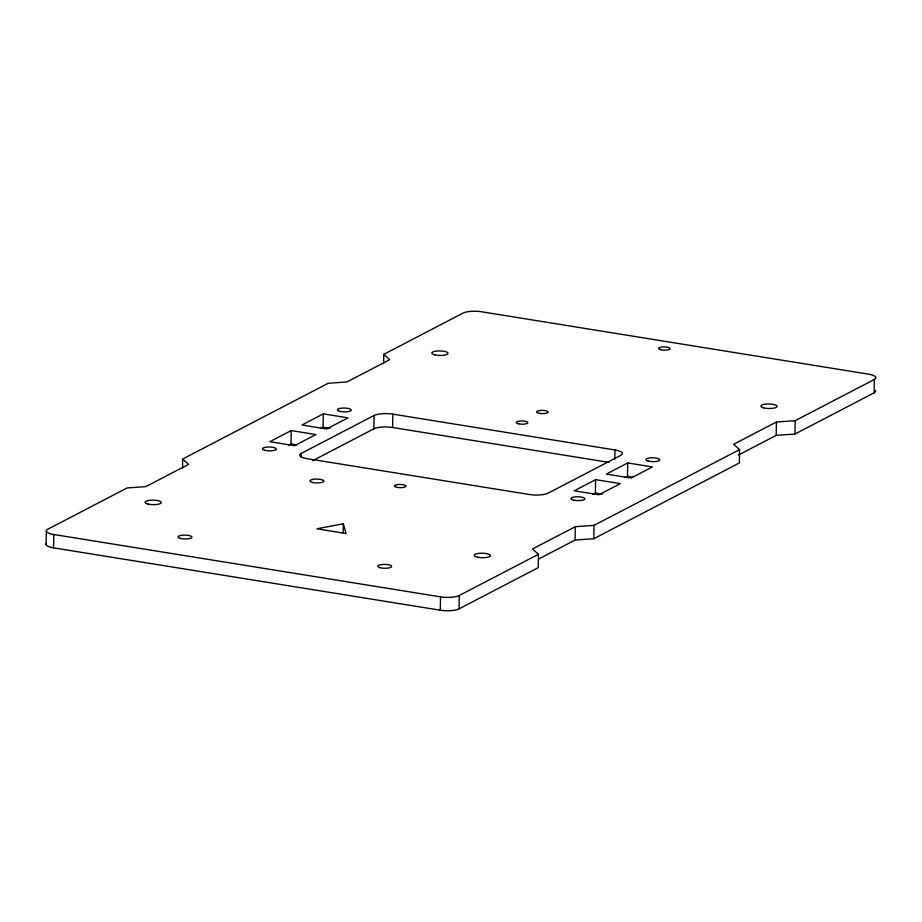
<?xml version="1.0" encoding="UTF-8"?>
<svg xmlns="http://www.w3.org/2000/svg" width="922" height="922" viewBox="0 0 922 922"><rect width="100%" height="100%" fill="white"/><g stroke="black" fill="none" stroke-linecap="round" stroke-linejoin="round"><path stroke-width="1.38" d="M46.1 544.464L46.331 531.107M874.344 379.472L795.179 420.674L776.416 422.022L733.624 444.289L739.548 449.625L594.056 525.344L575.305 526.704L532.513 548.97L538.425 554.306L538.194 567.664L459.029 608.866A13.911 3.884 1 0 1 440.278 610.214L53.58 547.864L53.81 534.506A13.911 3.884 1 0 1 47.886 529.17L127.052 487.969L145.814 486.62L188.607 464.354L182.683 459.018L328.174 383.298L346.937 381.938L389.729 359.672L383.806 354.336L462.971 313.134A13.911 3.884 1 0 1 481.722 311.786L868.42 374.136A13.911 3.884 1 0 1 874.344 379.472L874.114 392.83L794.948 434.032L776.186 435.38L738.43 455.03M182.521 468.364L182.683 459.018M288.471 445.245L290.983 443.931L291.214 430.574L315.9 434.55L294.498 445.683L269.823 441.707L291.214 430.574M301.264 457.358L301.333 453.347L374.078 415.488A13.911 3.884 1 0 1 392.841 414.139L614.986 449.959A13.911 3.884 1 0 1 620.898 455.284L548.152 493.155A13.911 3.884 1 0 1 529.401 494.503L307.257 458.683A13.911 3.884 1 0 1 301.333 453.347M320.556 428.534L323.08 427.232L323.311 413.874L347.997 417.85L326.595 428.984L301.92 425.007L323.311 413.874M343.168 533.112L343.33 523.754L316.88 528.802L346.084 533.515L343.33 523.754M312.581 460.735L373.848 428.845L374.078 415.488M383.644 363.694L383.806 354.336M609.085 462.406L392.599 427.497L392.841 414.139M440.278 610.214L440.509 596.857L53.81 534.506M459.029 608.866L459.271 595.508L538.425 554.306M538.563 559.055L575.063 540.062L575.305 526.704M575.063 540.062L593.826 538.702L594.056 525.344M592.881 494.33L595.405 493.016L595.635 479.659L620.322 483.635L598.92 494.768L574.245 490.792L595.635 479.659M614.813 459.306L614.986 449.959M624.978 477.619L627.502 476.317L627.732 462.948L652.407 466.935L631.017 478.069L606.33 474.092L627.732 462.948M739.548 449.625L739.317 462.982L593.826 538.702M776.186 435.38L776.416 422.022M794.948 434.032L795.179 420.674M323.08 427.232L329.938 428.338M627.502 476.317L632.976 477.193M290.983 443.931L296.469 444.819M595.405 493.016L602.262 494.123M459.271 595.508A13.911 3.884 1 0 1 440.509 596.857M53.58 547.864A13.911 3.884 1 0 1 46.411 543.461M875.474 390.386A13.911 3.884 1 0 1 874.114 392.83M373.848 428.845A13.911 3.884 1 0 1 392.599 427.497M339.596 411.316A6.961 1.936 1 0 0 351.086 410.486A6.961 1.936 1 0 0 342.2 408.077A6.961 1.936 1 0 0 339.596 411.316M264.706 450.293A6.961 1.936 1 0 0 276.197 449.463A6.961 1.936 1 0 0 267.311 447.055A6.961 1.936 1 0 0 264.706 450.293M573.899 500.197A6.961 1.936 1 0 0 584.859 498.975A6.961 1.936 1 0 0 575.051 496.866A6.961 1.936 1 0 0 573.899 500.197M648.131 461.058A6.961 1.936 1 0 0 659.622 460.239A6.961 1.936 1 0 0 650.736 457.819A6.961 1.936 1 0 0 648.131 461.058M180.458 538.436A6.961 1.936 1 0 0 191.857 537.538A6.961 1.936 1 0 0 182.775 535.175A6.961 1.936 1 0 0 180.458 538.436M312.673 482.483A6.961 1.936 1 0 0 323.829 481.388A6.961 1.936 1 0 0 314.31 479.175A6.961 1.936 1 0 0 312.673 482.483M379.899 567.652A6.961 1.936 1 0 0 391.47 566.903A6.961 1.936 1 0 0 382.757 564.437A6.961 1.936 1 0 0 379.899 567.652M763.543 407.824A8.114 2.259 1 0 0 776.946 406.856A8.114 2.259 1 0 0 766.574 404.043A8.114 2.259 1 0 0 763.543 407.824M477.965 557.303A8.114 2.259 1 0 0 490.423 555.689A8.114 2.259 1 0 0 478.564 553.396A8.114 2.259 1 0 0 477.965 557.303M147.739 503.977A8.114 2.259 1 0 0 161.143 503.02A8.114 2.259 1 0 0 150.77 500.197A8.114 2.259 1 0 0 147.739 503.977M434.781 354.843A8.114 2.259 1 0 0 447.931 353.668A8.114 2.259 1 0 0 437.051 351.017A8.114 2.259 1 0 0 434.781 354.843M396.691 487.3A5.797 1.613 1 0 0 405.899 486.332A5.797 1.613 1 0 0 397.831 484.534A5.797 1.613 1 0 0 396.691 487.3M518.544 423.809A5.797 1.613 1 0 0 527.833 422.898A5.797 1.613 1 0 0 519.893 421.054A5.797 1.613 1 0 0 518.544 423.809M539.37 413.333A5.797 1.613 1 0 0 548.21 412.146A5.797 1.613 1 0 0 539.681 410.532A5.797 1.613 1 0 0 539.37 413.333M660.555 349.68A5.797 1.613 1 0 0 670.063 348.931A5.797 1.613 1 0 0 662.515 346.972A5.797 1.613 1 0 0 660.555 349.68"/></g></svg>
